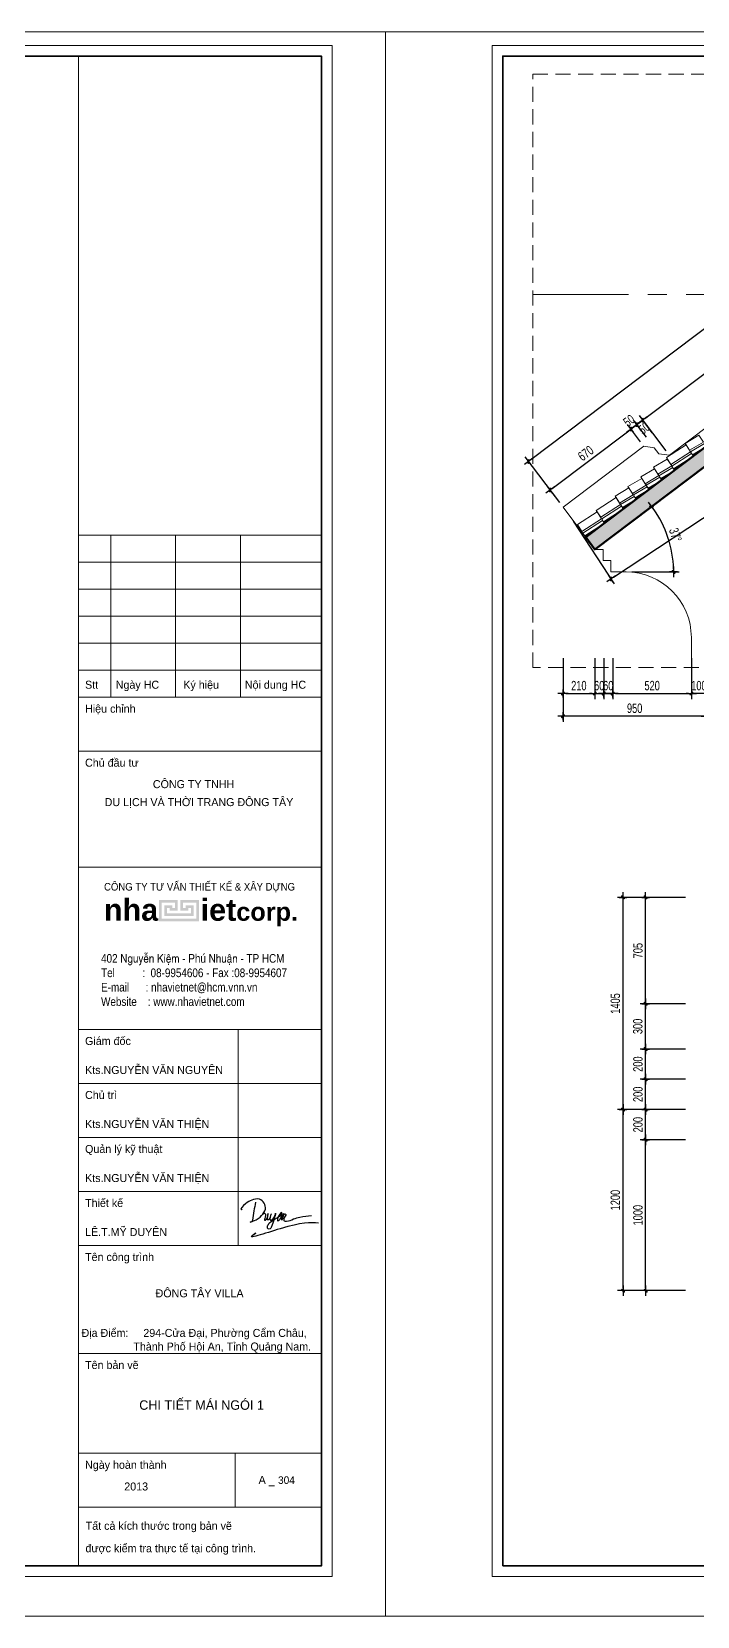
# Model space of a CAD drawing. Header units: inches. Extents: x 88947 to 296847, y 35049 to 161062.
# Drawn here: x 249952 to 254366, y 129559 to 140060 of the extents above; entities that cross this region are included whole.
import ezdxf
from ezdxf.enums import TextEntityAlignment as Align

# ---------------------------------------------------------------- set-up
doc = ezdxf.new("R2010")
doc.units = ezdxf.units.IN
doc.header["$MEASUREMENT"] = 0
doc.header["$PDMODE"] = 1
for name, pattern in [('ACAD_ISO03W100', [30, 12, -18]), ('CENTER', [50.8, 31.75, -6.35, 6.35, -6.35]), ('DASHED', [0.75, 0.5, -0.25])]:
    doc.linetypes.add(name, pattern=pattern)
doc.layers.add('$AUDIT_BAD_LAYER1', color=7, linetype='Continuous')
doc.layers.add('text', color=2, linetype='Continuous')
for name, color, linetype, lineweight in [('0.15', 175, 'Continuous', 20), ('0.4', 1, 'Continuous', 30), ('A-Dims', 145, 'Continuous', 25), ('A-Text', 30, 'Continuous', 9), ('A-Wall', 2, 'Continuous', 35), ('DIM', 7, 'Continuous', 25), ('KHUNG 1', 6, 'Continuous', 70), ('KHUNG 2', 144, 'Continuous', 18), ('NETMANH', 192, 'Continuous', 18), ('THAY', 3, 'Continuous', 18), ('TRUC', 252, 'ACAD_ISO03W100', 13)]:
    doc.layers.add(name, color=color, linetype=linetype, lineweight=lineweight)
doc.styles.add('FRANKO', font='VFRANKO.TTF')
doc.styles.add('KHUNGTEN', font='VHELVEB.TTF')
doc.styles.add('VNI-HELVE-CONDENSE', font='VNARIAL.TTF', dxfattribs={"width": 0.7})
doc.dimstyles.new('TAS-50', dxfattribs={"dimscale": 25, "dimtxt": 2.5, "dimasz": 0.7, "dimexe": 1.5, "dimexo": 1.5, "dimgap": 0.8, "dimtad": 1, "dimdec": 0, "dimzin": 3, "dimdsep": 46, "dimtxsty": 'VNI-HELVE-CONDENSE', "dimblk": 'TICK', "dimcen": 2.5, "dimclrt": 71, "dimazin": 2, "dimtfac": 0.75, "dimtdec": 0, "dimtix": 1, "dimtmove": 2, "dimatfit": 2, "dimldrblk": 'TICK123', "dimfxl": 1.5, "dimtolj": 1, "dimtzin": 0, "dimarcsym": 0})

# ---------------------------------------------------------------- blocks, each defined once
blk = doc.blocks.new('TICK')
at = {"layer": 'A-Dims', "color": 1}
for p, q in [((-2, 0), (2, 0)), ((0, 1.5), (0, -1.5))]:
    blk.add_line(p, q, dxfattribs=at)
at = {"layer": 'A-Dims', "color": 1, "const_width": 0.788}
blk.add_lwpolyline([(-0.33, -0.35), (0.38, 0.38)], dxfattribs=at)
at = {"layer": 'A-Dims', "color": 1, "const_width": 0.394}
for points in [[(0.24, 0.52, -0.414214), (0.52, 0.52, -1)], [(0.52, 0.52, -0.414214), (0.52, 0.24, -1)], [(-0.47, -0.21, 0.414214), (-0.47, -0.49, 1)], [(-0.47, -0.49, 0.414214), (-0.19, -0.49, 1)]]:
    blk.add_lwpolyline(points, format="xyb", dxfattribs=at)
blk = doc.blocks.new('*D2177')
at = {"layer": 'Defpoints', "color": 0}
for p in [(254023, 132717), (254326, 132717), (254326, 131717)]:
    blk.add_point(p, dxfattribs=at)
at = {"layer": 'DIM', "color": 0, "lineweight": -2}
for p, q in [((254288, 132717), (253986, 132717)), ((254023, 131735), (254023, 132700)), ((254288, 131717), (253986, 131717))]:
    blk.add_line(p, q, dxfattribs=at)
at = {"layer": 'DIM', "color": 0, "lineweight": -2, "xscale": 17.5, "yscale": 17.5, "zscale": 17.5}
for p, rotation in [((254023, 132717), 90), ((254023, 131717), 270)]:
    blk.add_blockref('TICK', p, dxfattribs=dict(at, rotation=rotation))
at = {"layer": 'DIM', "color": 71, "insert": (253972, 132217), "char_height": 62.5, "attachment_point": 5, "rotation": 90, "style": 'VNI-HELVE-CONDENSE'}
blk.add_mtext('\\A1;1000', dxfattribs=at)
blk = doc.blocks.new('TICK123')
at = {"layer": 'A-Dims', "color": 1}
blk.add_lwpolyline([(0.05, 0, 0, 0.84, 0), (-2.11, 0, 8.4, 8.4, 0)], format="xyseb", dxfattribs=at)
blk = doc.blocks.new('*D2178')
at = {"layer": 'Defpoints', "color": 0}
for p in [(254023, 132917), (254326, 132917), (254326, 132717)]:
    blk.add_point(p, dxfattribs=at)
at = {"layer": 'DIM', "color": 0, "lineweight": -2}
for p, q in [((254288, 132917), (253986, 132917)), ((254023, 132735), (254023, 132900)), ((254288, 132717), (253986, 132717))]:
    blk.add_line(p, q, dxfattribs=at)
at = {"layer": 'DIM', "color": 0, "lineweight": -2, "xscale": 17.5, "yscale": 17.5, "zscale": 17.5}
for p, rotation in [((254023, 132917), 90), ((254023, 132717), 270)]:
    blk.add_blockref('TICK', p, dxfattribs=dict(at, rotation=rotation))
at = {"layer": 'DIM', "color": 71, "insert": (253972, 132817), "char_height": 62.5, "attachment_point": 5, "rotation": 90, "style": 'VNI-HELVE-CONDENSE'}
blk.add_mtext('\\A1;200', dxfattribs=at)
blk = doc.blocks.new('*D2179')
at = {"layer": 'Defpoints', "color": 0}
for p in [(254023, 133118), (254326, 133118), (254326, 132917)]:
    blk.add_point(p, dxfattribs=at)
at = {"layer": 'DIM', "color": 0, "lineweight": -2}
for p, q in [((254288, 133118), (253986, 133118)), ((254023, 132935), (254023, 133100)), ((254288, 132917), (253986, 132917))]:
    blk.add_line(p, q, dxfattribs=at)
at = {"layer": 'DIM', "color": 0, "lineweight": -2, "xscale": 17.5, "yscale": 17.5, "zscale": 17.5}
for p, rotation in [((254023, 133118), 90), ((254023, 132917), 270)]:
    blk.add_blockref('TICK', p, dxfattribs=dict(at, rotation=rotation))
at = {"layer": 'DIM', "color": 71, "insert": (253972, 133018), "char_height": 62.5, "attachment_point": 5, "rotation": 90, "style": 'VNI-HELVE-CONDENSE'}
blk.add_mtext('\\A1;200', dxfattribs=at)
blk = doc.blocks.new('*D2180')
at = {"layer": 'Defpoints', "color": 0}
for p in [(254023, 133318), (254326, 133318), (254326, 133118)]:
    blk.add_point(p, dxfattribs=at)
at = {"layer": 'DIM', "color": 0, "lineweight": -2}
for p, q in [((254288, 133318), (253986, 133318)), ((254023, 133135), (254023, 133300)), ((254288, 133118), (253986, 133118))]:
    blk.add_line(p, q, dxfattribs=at)
at = {"layer": 'DIM', "color": 0, "lineweight": -2, "xscale": 17.5, "yscale": 17.5, "zscale": 17.5}
for p, rotation in [((254023, 133318), 90), ((254023, 133118), 270)]:
    blk.add_blockref('TICK', p, dxfattribs=dict(at, rotation=rotation))
at = {"layer": 'DIM', "color": 71, "insert": (253972, 133218), "char_height": 62.5, "attachment_point": 5, "rotation": 90, "style": 'VNI-HELVE-CONDENSE'}
blk.add_mtext('\\A1;200', dxfattribs=at)
blk = doc.blocks.new('*D2181')
at = {"layer": 'Defpoints', "color": 0}
for p in [(254023, 133618), (254326, 133618), (254326, 133318)]:
    blk.add_point(p, dxfattribs=at)
at = {"layer": 'DIM', "color": 0, "lineweight": -2}
for p, q in [((254288, 133618), (253986, 133618)), ((254023, 133335), (254023, 133600)), ((254288, 133318), (253986, 133318))]:
    blk.add_line(p, q, dxfattribs=at)
at = {"layer": 'DIM', "color": 0, "lineweight": -2, "xscale": 17.5, "yscale": 17.5, "zscale": 17.5}
for p, rotation in [((254023, 133618), 90), ((254023, 133318), 270)]:
    blk.add_blockref('TICK', p, dxfattribs=dict(at, rotation=rotation))
at = {"layer": 'DIM', "color": 71, "insert": (253971, 133468), "char_height": 62.5, "attachment_point": 5, "rotation": 90, "style": 'VNI-HELVE-CONDENSE'}
blk.add_mtext('\\A1;300', dxfattribs=at)
blk = doc.blocks.new('*D2182')
at = {"layer": 'Defpoints', "color": 0}
for p in [(254023, 134323), (254326, 134323), (254326, 133618)]:
    blk.add_point(p, dxfattribs=at)
at = {"layer": 'DIM', "color": 0, "lineweight": -2}
for p, q in [((254288, 134323), (253986, 134323)), ((254023, 133635), (254023, 134305)), ((254288, 133618), (253986, 133618))]:
    blk.add_line(p, q, dxfattribs=at)
at = {"layer": 'DIM', "color": 0, "lineweight": -2, "xscale": 17.5, "yscale": 17.5, "zscale": 17.5}
for p, rotation in [((254023, 134323), 90), ((254023, 133618), 270)]:
    blk.add_blockref('TICK', p, dxfattribs=dict(at, rotation=rotation))
at = {"layer": 'DIM', "color": 71, "insert": (253972, 133970), "char_height": 62.5, "attachment_point": 5, "rotation": 90, "style": 'VNI-HELVE-CONDENSE'}
blk.add_mtext('\\A1;705', dxfattribs=at)
blk = doc.blocks.new('*D2183')
at = {"layer": 'Defpoints', "color": 0}
for p in [(253873, 132917), (254326, 132917), (254326, 131717)]:
    blk.add_point(p, dxfattribs=at)
at = {"layer": 'DIM', "color": 0, "lineweight": -2}
for p, q in [((254288, 132917), (253836, 132917)), ((253873, 131735), (253873, 132900)), ((254288, 131717), (253836, 131717))]:
    blk.add_line(p, q, dxfattribs=at)
at = {"layer": 'DIM', "color": 0, "lineweight": -2, "xscale": 17.5, "yscale": 17.5, "zscale": 17.5}
for p, rotation in [((253873, 132917), 90), ((253873, 131717), 270)]:
    blk.add_blockref('TICK', p, dxfattribs=dict(at, rotation=rotation))
at = {"layer": 'DIM', "color": 71, "insert": (253822, 132317), "char_height": 62.5, "attachment_point": 5, "rotation": 90, "style": 'VNI-HELVE-CONDENSE'}
blk.add_mtext('\\A1;1200', dxfattribs=at)
blk = doc.blocks.new('*D2184')
at = {"layer": 'Defpoints', "color": 0}
for p in [(253873, 134323), (254326, 134323), (254326, 132917)]:
    blk.add_point(p, dxfattribs=at)
at = {"layer": 'DIM', "color": 0, "lineweight": -2}
for p, q in [((254288, 134323), (253836, 134323)), ((253873, 132935), (253873, 134305)), ((254288, 132917), (253836, 132917))]:
    blk.add_line(p, q, dxfattribs=at)
at = {"layer": 'DIM', "color": 0, "lineweight": -2, "xscale": 17.5, "yscale": 17.5, "zscale": 17.5}
for p, rotation in [((253873, 134323), 90), ((253873, 132917), 270)]:
    blk.add_blockref('TICK', p, dxfattribs=dict(at, rotation=rotation))
at = {"layer": 'DIM', "color": 71, "insert": (253822, 133620), "char_height": 62.5, "attachment_point": 5, "rotation": 90, "style": 'VNI-HELVE-CONDENSE'}
blk.add_mtext('\\A1;1405', dxfattribs=at)
blk = doc.blocks.new('A$C22DF5D2D')
for points in [[(-10, 1159), (-123, 479), (-148, 421), (-212, 409), (-104, 451), (219, 660), (363, 901), (147, 1267), (-150, 1235), (-388, 1094), (-537, 889), (-506, 892)], [(255, 700), (290, 728), (339, 743), (363, 705), (341, 552), (331, 483), (357, 485), (464, 729), (431, 561), (448, 495), (513, 535), (530, 566), (588, 726), (535, 529), (559, 486), (639, 526), (747, 742), (622, 304), (565, 189), (507, 143), (444, 188), (443, 257), (521, 382), (803, 578), (926, 655), (981, 729), (981, 766), (870, 665), (831, 456), (904, 515), (1051, 736), (976, 480), (1094, 717), (1127, 703), (1105, 634), (1056, 499), (1066, 460), (1148, 442), (1421, 530), (1656, 597), (2094, 666)], [(2356, 378), (916, 165), (-61, -39), (0, 0), (-61, -39)]]:
    blk.add_spline(points, degree=3)
blk = doc.blocks.new('khung ten')
at = {"layer": '0.4'}
h = blk.add_hatch(color=256, dxfattribs=at)
h.paths.add_polyline_path([(303108, -206615), (302758, -206615), (302758, -207015), (303508, -207015), (303508, -206615), (303158, -206615), (303158, -206815), (303308, -206815), (303308, -206765), (303358, -206765), (303358, -206865), (302908, -206865), (302908, -206765), (302958, -206765), (302958, -206815), (303108, -206815)])
h.paths.add_polyline_path([(303058, -206665), (303058, -206765), (303008, -206765), (303008, -206715), (302858, -206715), (302858, -206915), (303408, -206915), (303408, -206715), (303258, -206715), (303258, -206765), (303208, -206765), (303208, -206665), (303458, -206665), (303458, -206965), (302808, -206965), (302808, -206665)], flags=16)
at = {"layer": '0.15', "ltscale": 0.7}
blk.add_line((301249, -213090), (305804, -213090), dxfattribs=at)
at = {"layer": 'A-Wall', "ltscale": 0.7}
blk.add_lwpolyline([(267204, -219099), (305804, -219099), (305804, -190799), (267204, -190799)], close=True, dxfattribs=at)
at = {"layer": 'KHUNG 2', "ltscale": 0.7}
for p, q in [((301249, -219099), (301249, -190799)), ((301249, -199776), (305804, -199776)), ((301856, -202813), (301856, -199776)), ((303071, -202813), (303071, -199776)), ((304286, -202813), (304286, -199776)), ((301249, -200282), (305804, -200282)), ((301249, -200789), (305804, -200789)), ((305804, -201295), (301249, -201295)), ((301249, -201801), (305804, -201801)), ((301249, -202307), (305804, -202307)), ((301249, -202813), (305804, -202813)), ((301249, -203826), (305804, -203826)), ((301249, -206004), (305804, -206004)), ((301249, -209041), (305804, -209041)), ((304246, -213090), (304246, -209041)), ((301249, -210053), (305804, -210053)), ((301249, -211065), (305804, -211065)), ((301249, -212078), (305804, -212078)), ((301249, -213090), (305804, -213090)), ((301249, -215115), (305804, -215115)), ((301249, -216986), (305804, -216986)), ((304185, -217998), (304185, -216986)), ((301249, -217998), (305804, -217998))]:
    blk.add_line(p, q, dxfattribs=at)
blk.add_lwpolyline([(267004, -219299), (306004, -219299), (306004, -190599), (267004, -190599)], close=True, dxfattribs=at)
at = {"layer": 'NETMANH', "ltscale": 0.7}
blk.add_lwpolyline([(265004, -220042), (307004, -220042), (307004, -190342), (265004, -190342)], close=True, dxfattribs=at)
at = {"layer": 'text', "linetype": 'Continuous', "xscale": 0.5, "yscale": 0.5, "zscale": 0.5}
blk.add_blockref('A$C22DF5D2D', (304573, -212860), dxfattribs=at)
at = {"layer": '$AUDIT_BAD_LAYER1', "color": 2, "linetype": 'Continuous', "style": 'KHUNGTEN', "width": 0.9}
blk.add_text('COÂNG TY TÖ VAÁN THIEÁT KEÁ & XAÂY DÖÏNG', height=142.53, dxfattribs=at).set_placement((303519, -206369), align=Align.MIDDLE_CENTER)
at = {"layer": '$AUDIT_BAD_LAYER1', "color": 2, "linetype": 'Continuous', "insert": (301673, -207630), "char_height": 161.97, "width": 6102.51, "attachment_point": 1, "style": 'KHUNGTEN'}
blk.add_mtext('{\\fVNI-Helve-Condense|b0|i0|c0|p2;402 Nguyeãn Kieäm - Phuù Nhuaän - TP HCM \\PTel          :  08-9954606 - Fax :08-9954607\\PE-mail      : nhavietnet@hcm.vnn.vn\\PWebsite    : www.nhavietnet.com}', dxfattribs=at)
at = {"layer": 'text', "linetype": 'Continuous', "style": 'FRANKO'}
for s, p in [('Stt', (301373, -202657)), ('Ngaøy HC', (301948, -202657)), ('Kyù hieäu', (303215, -202657)), ('Noäi dung HC', (304369, -202657)), ('Hieäu chænh', (301373, -203106)), ('Chuû ñaàu tö', (301373, -204118)), ('COÂNG TY TNHH ', (302644, -204520)), ('DU LÒCH VAØ THÔØI TRANG ÑOÂNG TAÂY', (301740, -204857)), ('Giaùm ñoác', (301373, -209334)), ('Kts.NGUYEÃN VAÊN NGUYEÂN', (301373, -209878)), ('Chuû trì', (301373, -210346)), ('Kts.NGUYEÃN VAÊN THIEÄN', (301373, -210890)), ('Quaûn lyù kyõ thuaät', (301373, -211358)), ('Kts.NGUYEÃN VAÊN THIEÄN', (301373, -211903)), ('Thieát keá', (301373, -212370)), ('LEÂ.T.MYÕ DUYEÂN', (301373, -212915)), ('Teân coâng trình', (301373, -213383)), ('ÑOÂNG TAÂY VILLA', (302695, -214063)), ('Ñòa Ñieåm:     294-Cöûa Ñaïi, Phöôøng Caåm Chaâu, ', (301306, -214806)), ('Thaønh Phoá Hoäi An, Tænh Quaûng Nam.', (302278, -215061)), ('Teân baûn veõ ', (301373, -215407)), ('Ngaøy hoaøn thaønh', (301373, -217278)), ('2013', (302108, -217684)), ('A _ ', (304627, -217560)), ('Taát caû kích thöôùc trong baûn veõ ', (301385, -218421)), ('ñöôïc kieåm tra thöïc teá taïi coâng trình.', (301381, -218842))]:
    blk.add_text(s, height=150, dxfattribs=at).set_placement(p)
at = {"layer": 'text', "linetype": 'Continuous', "insert": (303546, -206852), "char_height": 410.12, "width": 9417.44, "attachment_point": 5, "style": 'KHUNGTEN'}
blk.add_mtext('{\\fVNI-Helve|b1|i0|c0|p2;nha     iet\\H0.8274x;corp.}', dxfattribs=at)
blk = doc.blocks.new('*D2727')
at = {"layer": 'Defpoints', "color": 0}
for p in [(253925, 137426), (254010, 137312), (253475, 136909)]:
    blk.add_point(p, dxfattribs=at)
at = {"layer": 'DIM', "color": 0, "lineweight": -2}
for p, q in [((253403, 137033), (253911, 137415)), ((253988, 137342), (253902, 137456)), ((253453, 136939), (253367, 137053))]:
    blk.add_line(p, q, dxfattribs=at)
at = {"layer": 'DIM', "color": 0, "lineweight": -2, "xscale": 17.5, "yscale": 17.5, "zscale": 17.5}
for p, rotation in [((253925, 137426), 37.0000000000037), ((253390, 137023), 217.0000000000037)]:
    blk.add_blockref('TICK', p, dxfattribs=dict(at, rotation=rotation))
at = {"layer": 'DIM', "color": 71, "insert": (253626, 137266), "char_height": 62.5, "attachment_point": 5, "rotation": 37, "style": 'VNI-HELVE-CONDENSE'}
blk.add_mtext('\\A1;670', dxfattribs=at)
blk = doc.blocks.new('*D2728')
at = {"layer": 'Defpoints', "color": 0}
for p in [(253964, 137456), (254010, 137312), (254050, 137342)]:
    blk.add_point(p, dxfattribs=at)
at = {"layer": 'DIM', "color": 0, "lineweight": -2}
for p, q in [((254028, 137372), (253942, 137486)), ((253978, 137467), (253992, 137477)), ((253911, 137415), (253897, 137405)), ((253988, 137342), (253902, 137456)), ((253925, 137426), (253964, 137456))]:
    blk.add_line(p, q, dxfattribs=at)
at = {"layer": 'DIM', "color": 0, "lineweight": -2, "xscale": 17.5, "yscale": 17.5, "zscale": 17.5}
for p, rotation in [((253925, 137426), 36.99999999970282), ((253964, 137456), 216.9999999997028)]:
    blk.add_blockref('TICK', p, dxfattribs=dict(at, rotation=rotation))
at = {"layer": 'DIM', "color": 71, "insert": (253913, 137482), "char_height": 62.5, "attachment_point": 5, "rotation": 37, "style": 'VNI-HELVE-CONDENSE'}
blk.add_mtext('\\A1;50', dxfattribs=at)
blk = doc.blocks.new('*D2729')
at = {"layer": 'Defpoints', "color": 0}
for p in [(254004, 137486), (254090, 137372), (254050, 137342)]:
    blk.add_point(p, dxfattribs=at)
at = {"layer": 'DIM', "color": 0, "lineweight": -2}
for p, q in [((254028, 137372), (253942, 137486)), ((253964, 137456), (254004, 137486)), ((254067, 137402), (253982, 137516)), ((254018, 137497), (254032, 137507)), ((253951, 137445), (253937, 137435))]:
    blk.add_line(p, q, dxfattribs=at)
at = {"layer": 'DIM', "color": 0, "lineweight": -2, "xscale": 17.5, "yscale": 17.5, "zscale": 17.5}
for p, rotation in [((253964, 137456), 36.99999999970282), ((254004, 137486), 216.9999999997028)]:
    blk.add_blockref('TICK', p, dxfattribs=dict(at, rotation=rotation))
at = {"layer": 'DIM', "color": 71, "insert": (254012, 137432), "char_height": 62.5, "attachment_point": 5, "rotation": 37, "style": 'VNI-HELVE-CONDENSE'}
blk.add_mtext('\\A1;50', dxfattribs=at)
blk = doc.blocks.new('*D2732')
at = {"layer": 'Defpoints', "color": 0}
for p in [(257126, 139722), (253247, 137212), (253475, 136909)]:
    blk.add_point(p, dxfattribs=at)
at = {"layer": 'DIM', "color": 0, "lineweight": -2}
for p, q in [((257103, 139752), (256905, 140016)), ((256913, 139975), (253261, 137223)), ((253453, 136939), (253224, 137242))]:
    blk.add_line(p, q, dxfattribs=at)
at = {"layer": 'DIM', "color": 0, "lineweight": -2, "xscale": 17.5, "yscale": 17.5, "zscale": 17.5}
for p, rotation in [((256927, 139986), 36.99999999970282), ((253247, 137212), 216.9999999997028)]:
    blk.add_blockref('TICK', p, dxfattribs=dict(at, rotation=rotation))
at = {"layer": 'DIM', "color": 71, "insert": (255056, 138641), "char_height": 62.5, "attachment_point": 5, "rotation": 37, "style": 'VNI-HELVE-CONDENSE'}
blk.add_mtext('\\A1;4609', dxfattribs=at)
blk = doc.blocks.new('*D2733')
at = {"layer": 'Defpoints', "color": 0}
for p in [(256551, 139405), (256727, 139171), (254180, 137253)]:
    blk.add_point(p, dxfattribs=at)
at = {"layer": 'DIM', "color": 0, "lineweight": -2}
for p, q in [((254018, 137497), (256537, 139394)), ((256704, 139201), (256528, 139435)), ((254158, 137283), (253982, 137516))]:
    blk.add_line(p, q, dxfattribs=at)
at = {"layer": 'DIM', "color": 0, "lineweight": -2, "xscale": 17.5, "yscale": 17.5, "zscale": 17.5}
for p, rotation in [((256551, 139405), 36.99999999970279), ((254004, 137486), 216.9999999997028)]:
    blk.add_blockref('TICK', p, dxfattribs=dict(at, rotation=rotation))
at = {"layer": 'DIM', "color": 71, "insert": (255246, 138487), "char_height": 62.5, "attachment_point": 5, "rotation": 37, "style": 'VNI-HELVE-CONDENSE'}
blk.add_mtext('\\A1;3188', dxfattribs=at)
blk = doc.blocks.new('*D2902')
at = {"layer": 'Defpoints', "color": 0}
for p in [(257126, 139222), (253686, 136630), (254191, 136633), (253791, 136480), (253894, 136480)]:
    blk.add_point(p, dxfattribs=at)
at = {"layer": 'DIM', "color": 0, "lineweight": -2}
blk.add_line((253932, 136480), (254245, 136480), dxfattribs=at)
blk.add_arc((253487, 136480), 721, 1.391, 35.609, dxfattribs=at)
at = {"layer": 'DIM', "color": 0, "lineweight": -2, "xscale": 17.5, "yscale": 17.5, "zscale": 17.5}
for p, rotation in [((254062, 136913), 126.304526591707), ((254208, 136480), 270.6954651125307)]:
    blk.add_blockref('TICK', p, dxfattribs=dict(at, rotation=rotation))
at = {"layer": 'DIM', "color": 71, "insert": (254220, 136725), "char_height": 62.5, "attachment_point": 5, "rotation": 288.5, "style": 'VNI-HELVE-CONDENSE'}
blk.add_mtext('\\A1;37°', dxfattribs=at)
blk = doc.blocks.new('*D2746')
at = {"layer": 'Defpoints', "color": 0}
for p in [(254326, 135945), (254426, 135945), (254326, 135674)]:
    blk.add_point(p, dxfattribs=at)
at = {"layer": 'DIM', "color": 0, "lineweight": -2}
for p, q in [((254326, 135908), (254326, 135637)), ((254426, 135908), (254426, 135637)), ((254308, 135674), (254291, 135674)), ((254426, 135674), (254326, 135674)), ((254443, 135674), (254461, 135674))]:
    blk.add_line(p, q, dxfattribs=at)
at = {"layer": 'DIM', "color": 0, "lineweight": -2, "xscale": 17.5, "yscale": 17.5, "zscale": 17.5}
blk.add_blockref('TICK', (254326, 135674), dxfattribs=at)
at = {"layer": 'DIM', "color": 0, "lineweight": -2, "xscale": 17.5, "yscale": 17.5, "zscale": 17.5, "rotation": 180}
blk.add_blockref('TICK', (254426, 135674), dxfattribs=at)
at = {"layer": 'DIM', "color": 71, "insert": (254376, 135726), "char_height": 62.5, "attachment_point": 5, "style": 'VNI-HELVE-CONDENSE'}
blk.add_mtext('\\A1;100', dxfattribs=at)
blk = doc.blocks.new('*D2748')
at = {"layer": 'Defpoints', "color": 0}
for p in [(253475, 135945), (254426, 135945), (253475, 135524)]:
    blk.add_point(p, dxfattribs=at)
at = {"layer": 'DIM', "color": 0, "lineweight": -2}
for p, q in [((253475, 135908), (253475, 135487)), ((254426, 135908), (254426, 135487)), ((254408, 135524), (253493, 135524))]:
    blk.add_line(p, q, dxfattribs=at)
at = {"layer": 'DIM', "color": 0, "lineweight": -2, "xscale": 17.5, "yscale": 17.5, "zscale": 17.5, "rotation": 180}
blk.add_blockref('TICK', (253475, 135524), dxfattribs=at)
at = {"layer": 'DIM', "color": 0, "lineweight": -2, "xscale": 17.5, "yscale": 17.5, "zscale": 17.5}
blk.add_blockref('TICK', (254426, 135524), dxfattribs=at)
at = {"layer": 'DIM', "color": 71, "insert": (253950, 135576), "char_height": 62.5, "attachment_point": 5, "style": 'VNI-HELVE-CONDENSE'}
blk.add_mtext('\\A1;950', dxfattribs=at)
blk = doc.blocks.new('*D2752')
at = {"layer": 'Defpoints', "color": 0}
for p in [(253685, 135945), (253745, 135945), (253745, 135674)]:
    blk.add_point(p, dxfattribs=at)
at = {"layer": 'DIM', "color": 0, "lineweight": -2}
for p, q in [((253685, 135908), (253685, 135637)), ((253745, 135908), (253745, 135637)), ((253668, 135674), (253650, 135674)), ((253685, 135674), (253745, 135674)), ((253763, 135674), (253780, 135674))]:
    blk.add_line(p, q, dxfattribs=at)
at = {"layer": 'DIM', "color": 0, "lineweight": -2, "xscale": 17.5, "yscale": 17.5, "zscale": 17.5}
blk.add_blockref('TICK', (253685, 135674), dxfattribs=at)
at = {"layer": 'DIM', "color": 0, "lineweight": -2, "xscale": 17.5, "yscale": 17.5, "zscale": 17.5, "rotation": 180}
blk.add_blockref('TICK', (253745, 135674), dxfattribs=at)
at = {"layer": 'DIM', "color": 71, "insert": (253715, 135726), "char_height": 62.5, "attachment_point": 5, "style": 'VNI-HELVE-CONDENSE'}
blk.add_mtext('\\A1;60', dxfattribs=at)
blk = doc.blocks.new('*D2753')
at = {"layer": 'Defpoints', "color": 0}
for p in [(253745, 135945), (253805, 135945), (253805, 135674)]:
    blk.add_point(p, dxfattribs=at)
at = {"layer": 'DIM', "color": 0, "lineweight": -2}
for p, q in [((253745, 135908), (253745, 135637)), ((253805, 135908), (253805, 135637)), ((253728, 135674), (253710, 135674)), ((253745, 135674), (253805, 135674)), ((253823, 135674), (253840, 135674))]:
    blk.add_line(p, q, dxfattribs=at)
at = {"layer": 'DIM', "color": 0, "lineweight": -2, "xscale": 17.5, "yscale": 17.5, "zscale": 17.5}
blk.add_blockref('TICK', (253745, 135674), dxfattribs=at)
at = {"layer": 'DIM', "color": 0, "lineweight": -2, "xscale": 17.5, "yscale": 17.5, "zscale": 17.5, "rotation": 180}
blk.add_blockref('TICK', (253805, 135674), dxfattribs=at)
at = {"layer": 'DIM', "color": 71, "insert": (253775, 135726), "char_height": 62.5, "attachment_point": 5, "style": 'VNI-HELVE-CONDENSE'}
blk.add_mtext('\\A1;60', dxfattribs=at)
blk = doc.blocks.new('*D2754')
at = {"layer": 'Defpoints', "color": 0}
for p in [(253805, 135945), (254326, 135945), (254326, 135674)]:
    blk.add_point(p, dxfattribs=at)
at = {"layer": 'DIM', "color": 0, "lineweight": -2}
for p, q in [((253805, 135908), (253805, 135637)), ((254326, 135908), (254326, 135637)), ((253823, 135674), (254308, 135674))]:
    blk.add_line(p, q, dxfattribs=at)
at = {"layer": 'DIM', "color": 0, "lineweight": -2, "xscale": 17.5, "yscale": 17.5, "zscale": 17.5, "rotation": 180}
blk.add_blockref('TICK', (253805, 135674), dxfattribs=at)
at = {"layer": 'DIM', "color": 0, "lineweight": -2, "xscale": 17.5, "yscale": 17.5, "zscale": 17.5}
blk.add_blockref('TICK', (254326, 135674), dxfattribs=at)
at = {"layer": 'DIM', "color": 71, "insert": (254066, 135726), "char_height": 62.5, "attachment_point": 5, "style": 'VNI-HELVE-CONDENSE'}
blk.add_mtext('\\A1;520', dxfattribs=at)
blk = doc.blocks.new('*D2755')
at = {"layer": 'Defpoints', "color": 0}
for p in [(253475, 135945), (253685, 135945), (253685, 135674)]:
    blk.add_point(p, dxfattribs=at)
at = {"layer": 'DIM', "color": 0, "lineweight": -2}
for p, q in [((253475, 135908), (253475, 135637)), ((253685, 135908), (253685, 135637)), ((253493, 135674), (253668, 135674))]:
    blk.add_line(p, q, dxfattribs=at)
at = {"layer": 'DIM', "color": 0, "lineweight": -2, "xscale": 17.5, "yscale": 17.5, "zscale": 17.5, "rotation": 180}
blk.add_blockref('TICK', (253475, 135674), dxfattribs=at)
at = {"layer": 'DIM', "color": 0, "lineweight": -2, "xscale": 17.5, "yscale": 17.5, "zscale": 17.5}
blk.add_blockref('TICK', (253685, 135674), dxfattribs=at)
at = {"layer": 'DIM', "color": 71, "insert": (253580, 135726), "char_height": 62.5, "attachment_point": 5, "style": 'VNI-HELVE-CONDENSE'}
blk.add_mtext('\\A1;210', dxfattribs=at)
blk = doc.blocks.new('*D2911')
at = {"layer": 'Defpoints', "color": 0}
for p in [(257126, 139222), (253521, 136848), (253794, 136434)]:
    blk.add_point(p, dxfattribs=at)
at = {"layer": 'DIM', "color": 0, "lineweight": -2}
for p, q in [((257146, 139190), (257419, 138776)), ((257384, 138798), (253809, 136443)), ((253542, 136816), (253815, 136402))]:
    blk.add_line(p, q, dxfattribs=at)
at = {"layer": 'DIM', "color": 0, "lineweight": -2, "xscale": 17.5, "yscale": 17.5, "zscale": 17.5}
for p, rotation in [((257398, 138808), 33.37091350752361), ((253794, 136434), 213.3709135075237)]:
    blk.add_blockref('TICK', p, dxfattribs=dict(at, rotation=rotation))
at = {"layer": 'DIM', "color": 71, "insert": (255568, 137664), "char_height": 62.5, "attachment_point": 5, "rotation": 33.3709, "style": 'VNI-HELVE-CONDENSE'}
blk.add_mtext('\\A1;4316', dxfattribs=at)

msp = doc.modelspace()

# ---------------------------------------------------------------- hatches: boundary and pattern name
at = {"layer": 'KHUNG 1'}
msp.add_hatch(color=256, dxfattribs=at).paths.add_polyline_path([(257125.6, 139346.8), (253625.6, 136709.4), (253685.8, 136629.5), (257125.6, 139221.6), (260565.5, 136629.5), (260625.6, 136709.4)])

# ---------------------------------------------------------------- linework, layer by layer
msp.add_lwpolyline([(260565.5, 136629.5), (260625.6, 136709.4), (257125.6, 139346.8), (253625.6, 136709.4), (253685.8, 136629.5), (257125.6, 139221.6), (260565.5, 136629.5)], dxfattribs=at)
at = {"layer": 'KHUNG 2', "linetype": 'DASHED', "ltscale": 200}
msp.add_lwpolyline([(253275.2, 139779.2), (260975.6, 139779.2), (260975.6, 135845.5), (253275.2, 135845.5)], close=True, dxfattribs=at)
at = {"layer": 'THAY'}
for points in [[(256725.6, 139170.6), (254180.3, 137252.6)], [(254376.4, 137385.9), (254405.7, 137340.2), (254314.6, 137285.7), (254285.3, 137331.7), (254376.4, 137385.9)], [(253685.8, 136629.5), (253475.2, 136909), (254010.2, 137312.2), (254080.2, 137302.4), (254110.3, 137262.4), (254180.3, 137252.6)], [(254291.2, 137321.8), (254320.4, 137276.1), (254189.5, 137191.6), (254160.2, 137237.5), (254291.2, 137321.8)], [(254327.1, 137265.7), (254339.3, 137246.7), (254208.5, 137162.2), (254196.2, 137181.4), (254327.1, 137265.7)], [(254412.2, 137330.1), (254424.4, 137311.1), (254333.4, 137256.6), (254321.1, 137275.8), (254412.2, 137330.1)], [(254081.5, 137163.9), (254110.7, 137118.2), (254019.7, 137063.7), (253990.4, 137109.6), (254081.5, 137163.9)], [(254166.4, 137227.9), (254195.6, 137182.1), (254104.6, 137127.6), (254075.3, 137173.6), (254166.4, 137227.9)], [(254202.3, 137171.9), (254214.5, 137152.8), (254123.5, 137098.4), (254111.2, 137117.6), (254202.3, 137171.9)], [(253996.6, 137100), (254025.8, 137054.2), (253934.8, 136999.8), (253905.4, 137045.7), (253996.6, 137100)], [(254032.4, 137044.1), (254044.6, 137025.1), (253953.6, 136970.7), (253941.3, 136989.8), (254032.4, 137044.1)], [(254117.4, 137108), (254129.5, 137089), (254038.6, 137034.5), (254026.3, 137053.7), (254117.4, 137108)], [(253826.4, 136972), (253855.7, 136926.2), (253724.8, 136841.7), (253695.4, 136887.7), (253826.4, 136972)], [(253911.7, 137036.1), (253940.9, 136990.3), (253849.9, 136935.9), (253820.5, 136981.8), (253911.7, 137036.1)], [(253947.5, 136980.2), (253959.6, 136961.2), (253868.7, 136906.8), (253856.4, 136926), (253947.5, 136980.2)], [(253701.3, 136877.8), (253730.6, 136832.1), (253599.7, 136747.6), (253570.3, 136793.5), (253701.3, 136877.8)], [(253862.4, 136915.9), (253874.5, 136896.8), (253743.7, 136812.3), (253731.4, 136831.5), (253862.4, 136915.9)], [(253737.3, 136821.7), (253749.4, 136802.7), (253618.6, 136718.2), (253606.3, 136737.4), (253737.3, 136821.7)], [(253685.8, 136629.5), (253741.1, 136629.5), (253741.1, 136554.5), (253791.1, 136554.5), (253791.1, 136479.5), (253894.2, 136479.5)], [(254325.8, 135845.5), (254325.8, 136045.5)]]:
    msp.add_lwpolyline(points, dxfattribs=at)
msp.add_arc((253891.8, 136045.5), 434, 0, 90, dxfattribs=at)
at = {"layer": 'TRUC', "linetype": 'CENTER', "ltscale": 20}
msp.add_lwpolyline([(253275.2, 138317.4), (260975.6, 138317.4)], dxfattribs=at)

# ---------------------------------------------------------------- block references
at = {"layer": 'A-Text', "xscale": 0.3535714285681024, "yscale": 0.3535714286845177, "zscale": 0.3535714286832132}
for p in [(143749.4, 207359.5), (158599.4, 207359.5)]:
    msp.add_blockref('khung ten', p, dxfattribs=at)

# ---------------------------------------------------------------- texts
at = {"layer": 'text', "style": 'FRANKO'}
for s, height, p in [('CHI TIEÁT MAÙI NGOÙI 1', 62.5, (250665.4, 130927.5)), ('304', 50, (251585.7, 130436.3))]:
    msp.add_text(s, height=height, dxfattribs=at).set_placement(p)

# ---------------------------------------------------------------- dimensions: what is measured, and where the dimension line sits
at = {"layer": 'DIM'}
for base, p1, p2, angle, picture, middle in [((253246.6, 137212.4), (257125.6, 139722.5), (253475.2, 136909), 217, '*D2732', (255055.6, 138640.6)), ((256550.7, 139404.8), (254180.3, 137252.6), (256726.6, 139171.4), 217, '*D2733', (255246.3, 138486.9)), ((253964.5, 137456), (254010.2, 137312.2), (254050.1, 137342.3), 217, '*D2728', (253913.3, 137482.4)), ((253873.4, 134322.6), (254325.6, 132917.5), (254325.6, 134322.6), 90, '*D2184', (253821.5, 133620.1)), ((254023.4, 134322.6), (254325.6, 133617.9), (254325.6, 134322.6), 90, '*D2182', (253971.5, 133970.3)), ((254023.4, 133617.9), (254325.6, 133317.9), (254325.6, 133617.9), 90, '*D2181', (253971.5, 133467.9)), ((254023.4, 133317.9), (254325.6, 133117.9), (254325.6, 133317.9), 90, '*D2180', (253971.5, 133217.9)), ((254023.4, 133117.9), (254325.6, 132917.5), (254325.6, 133117.9), 90, '*D2179', (253971.5, 133017.7)), ((253873.4, 132917.5), (254325.6, 131717.5), (254325.6, 132917.5), 90, '*D2183', (253821.5, 132317.5)), ((254023.4, 132917.5), (254325.6, 132717.5), (254325.6, 132917.5), 90, '*D2178', (253971.5, 132817.5)), ((254023.4, 132717.5), (254325.6, 131717.5), (254325.6, 132717.5), 90, '*D2177', (253971.5, 132217.5))]:
    dim = msp.add_linear_dim(base=base, p1=p1, p2=p2, angle=angle, dimstyle='TAS-50', dxfattribs=at)
    dim.commit()
    dim.dimension.update_dxf_attribs({"geometry": picture, "text_midpoint": middle})
for p1, p2, distance, picture, middle in [((257125.6, 139221.6), (253521.4, 136847.7), 495.7, '*D2911', (255567.6, 137664)), ((253475.2, 136909), (254010.2, 137312.2), 142.3, '*D2727', (253625.8, 137265.7))]:
    dim = msp.add_aligned_dim(p1=p1, p2=p2, distance=distance, dimstyle='TAS-50', dxfattribs=at)
    dim.commit()
    dim.dimension.update_dxf_attribs({"geometry": picture, "text_midpoint": middle})
dim = msp.add_angular_dim_2l(base=(254190.9, 136633.5), line1=((253791.1, 136479.5), (253894.2, 136479.5)), line2=((253685.8, 136629.5), (257125.6, 139221.6)), dimstyle='TAS-50', dxfattribs=at)
dim.commit()
dim.dimension.update_dxf_attribs({"geometry": '*D2902', "text_midpoint": (254219.5, 136724.7)})
dim = msp.add_linear_dim(base=(254004.4, 137486.1), p1=(254050.1, 137342.3), p2=(254090.1, 137372.4), angle=217, dimstyle='TAS-50', dxfattribs=at)
dim.commit()
dim.dimension.update_dxf_attribs({"geometry": '*D2729', "text_midpoint": (254012.4, 137431.5), "dimtype": 160})
for base, p1, p2, picture, middle in [((253475.2, 135524.4), (254425.6, 135945.5), (253475.2, 135945.5), '*D2748', (253950.4, 135576.3)), ((253685.3, 135674.4), (253475.2, 135945.5), (253685.3, 135945.5), '*D2755', (253580.2, 135726.3)), ((253745.3, 135674.4), (253685.3, 135945.5), (253745.3, 135945.5), '*D2752', (253715.3, 135726.3)), ((253805.3, 135674.4), (253745.3, 135945.5), (253805.3, 135945.5), '*D2753', (253775.3, 135726.3)), ((254325.7859, 135674.3979), (253805.2937, 135945.4838), (254325.7859, 135945.4829), '*D2754', (254065.5398, 135726.2874)), ((254325.8, 135674.4), (254425.6, 135945.5), (254325.8, 135945.5), '*D2746', (254375.7, 135726.3))]:
    dim = msp.add_linear_dim(base=base, p1=p1, p2=p2, dimstyle='TAS-50', dxfattribs=at)
    dim.commit()
    dim.dimension.update_dxf_attribs({"geometry": picture, "text_midpoint": middle})

doc.saveas('drawing.dxf')
